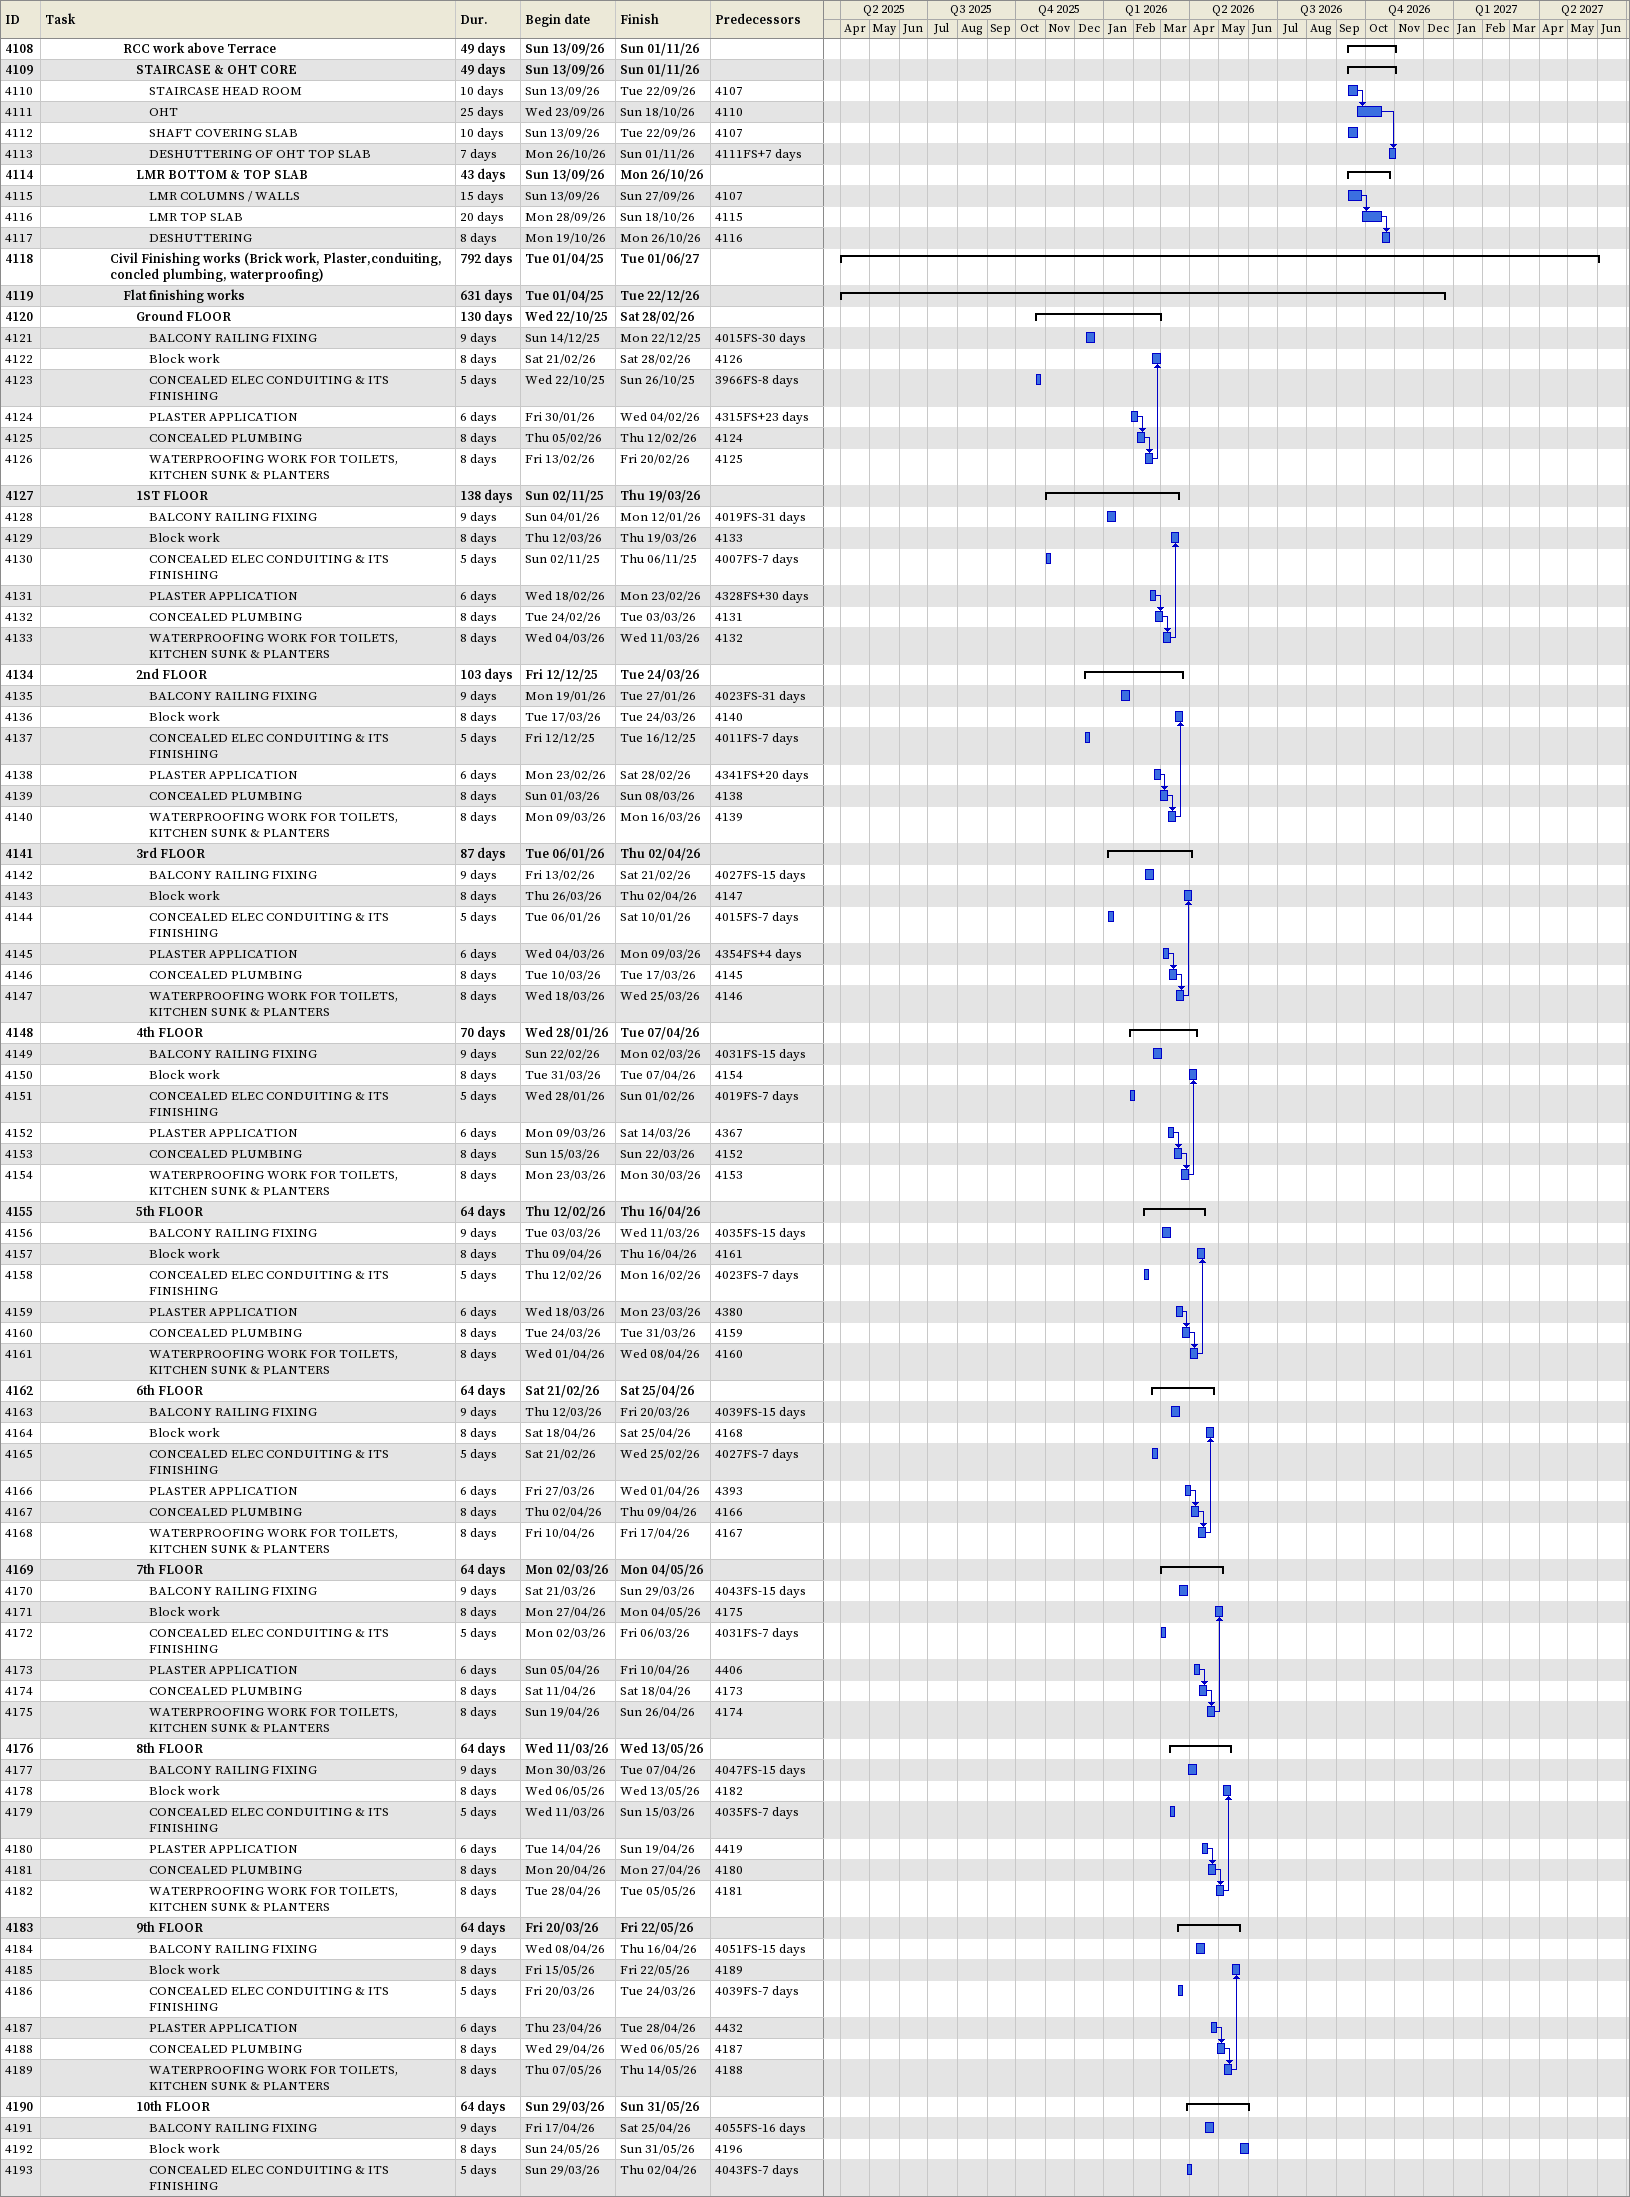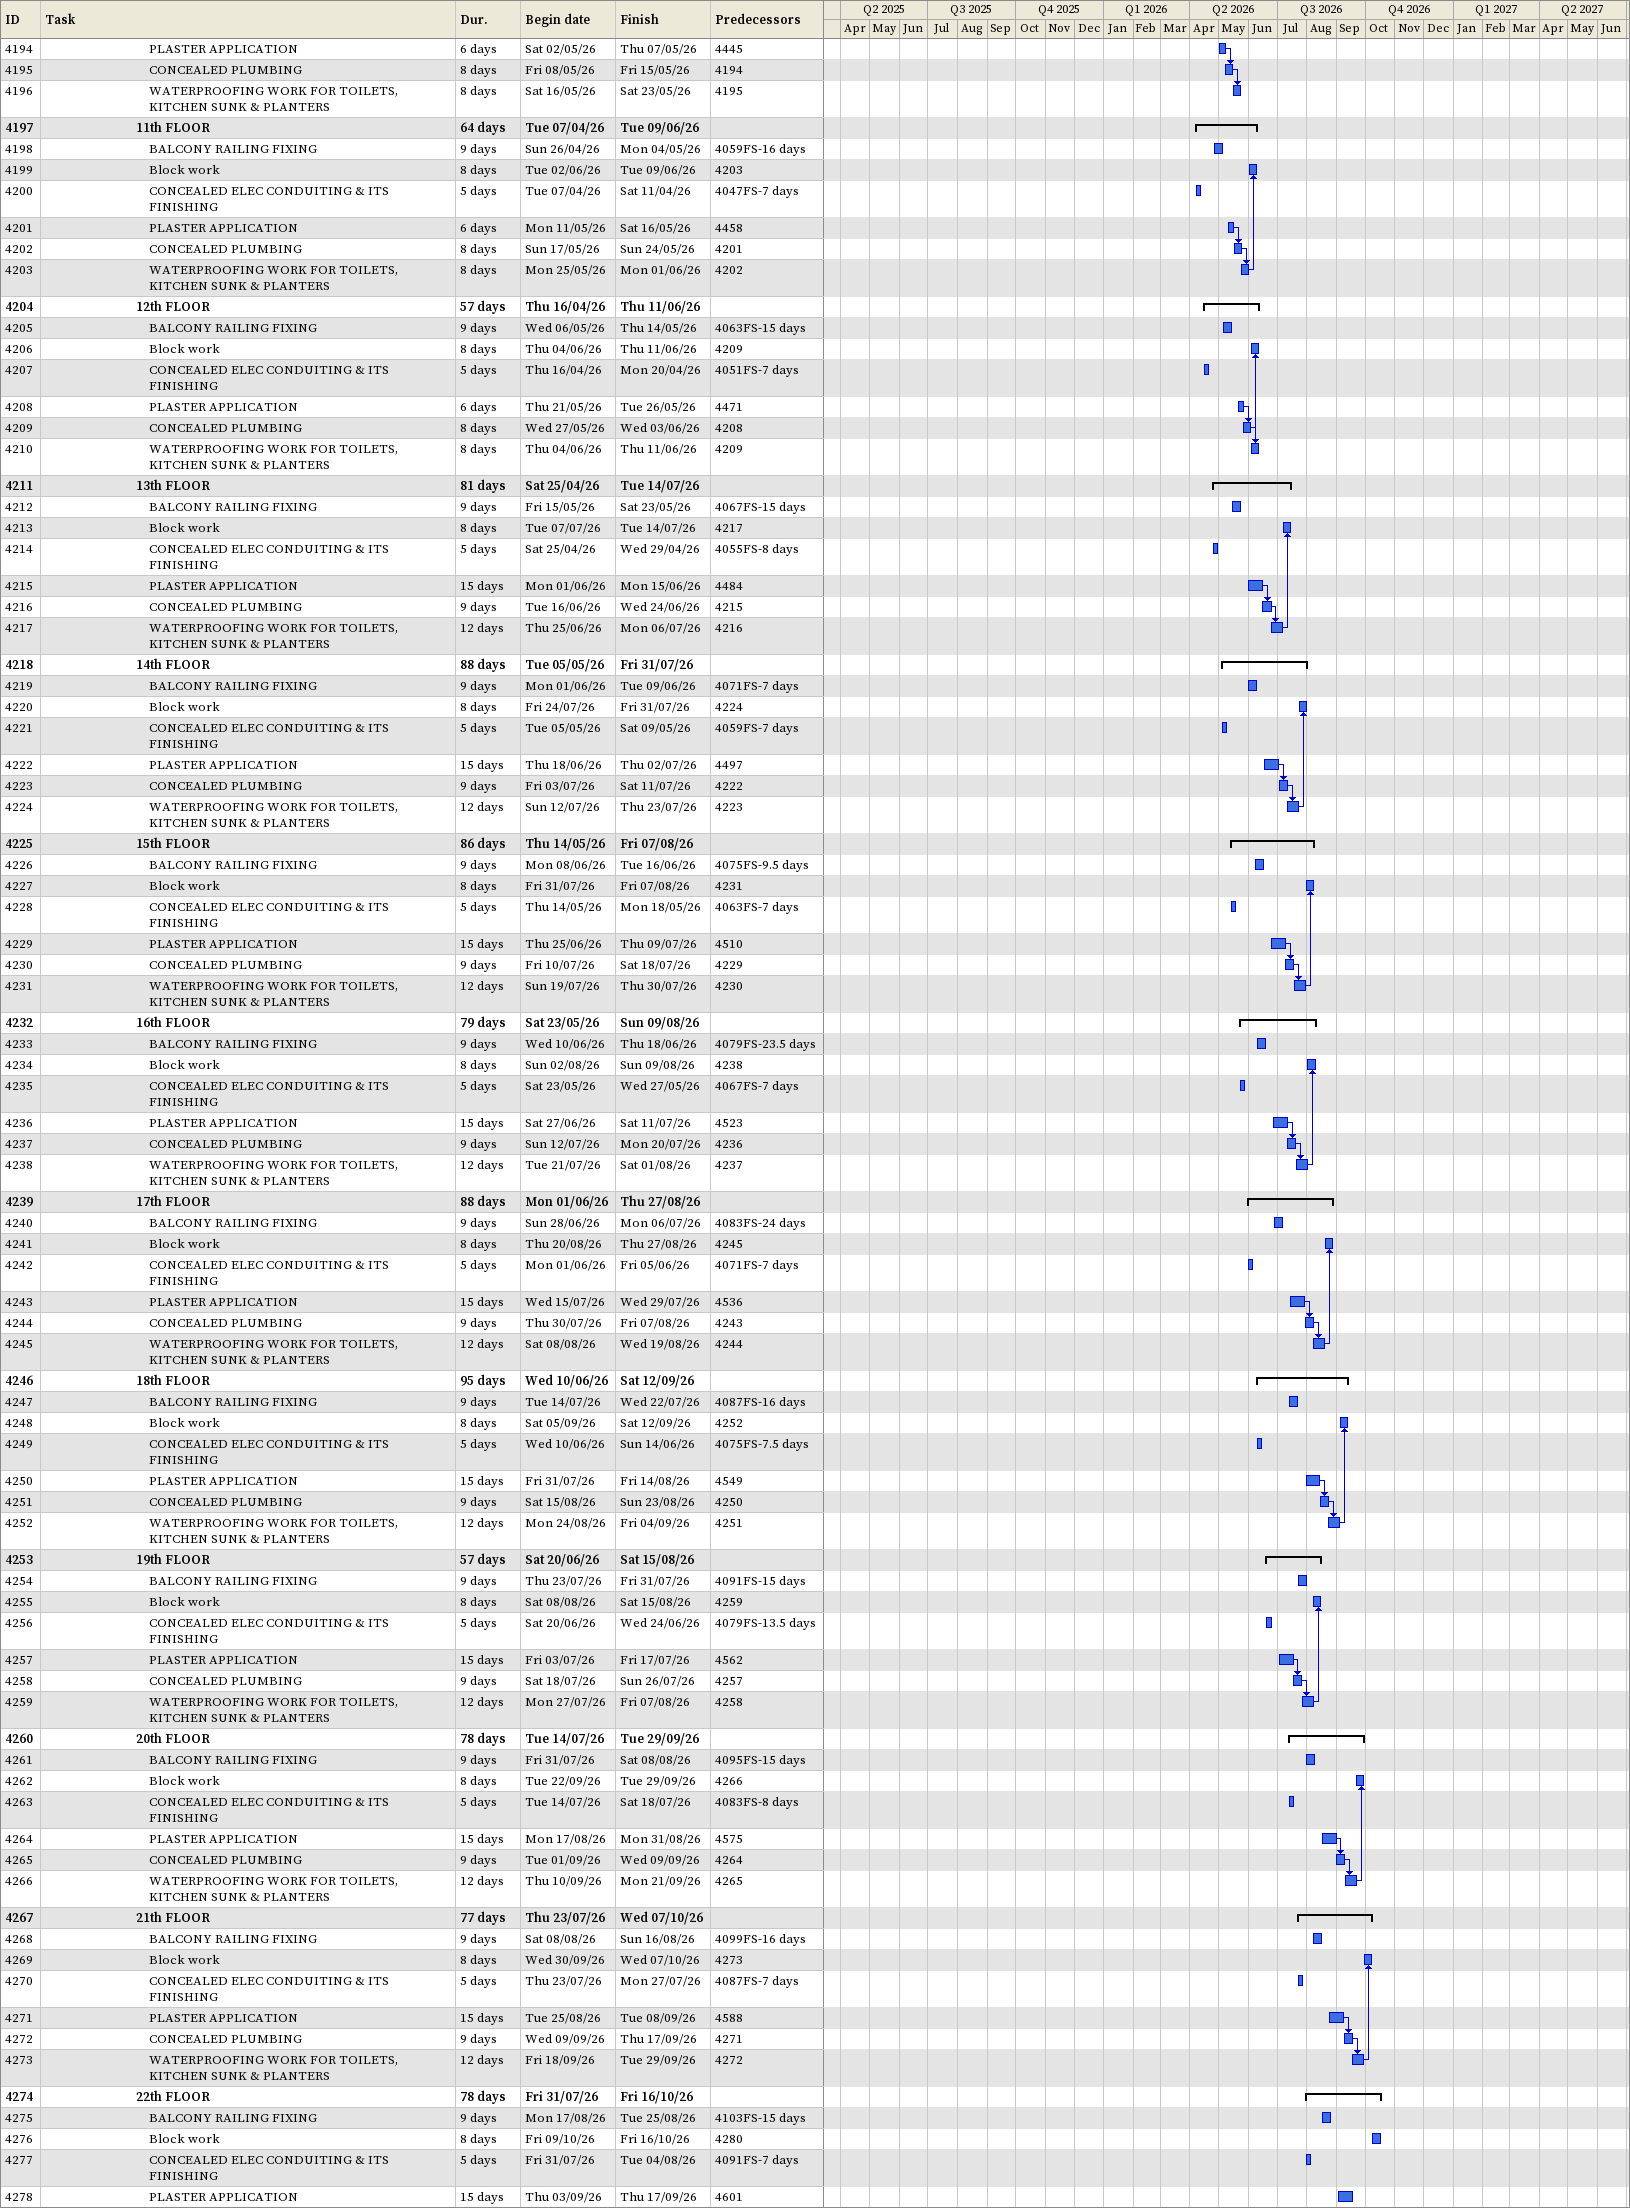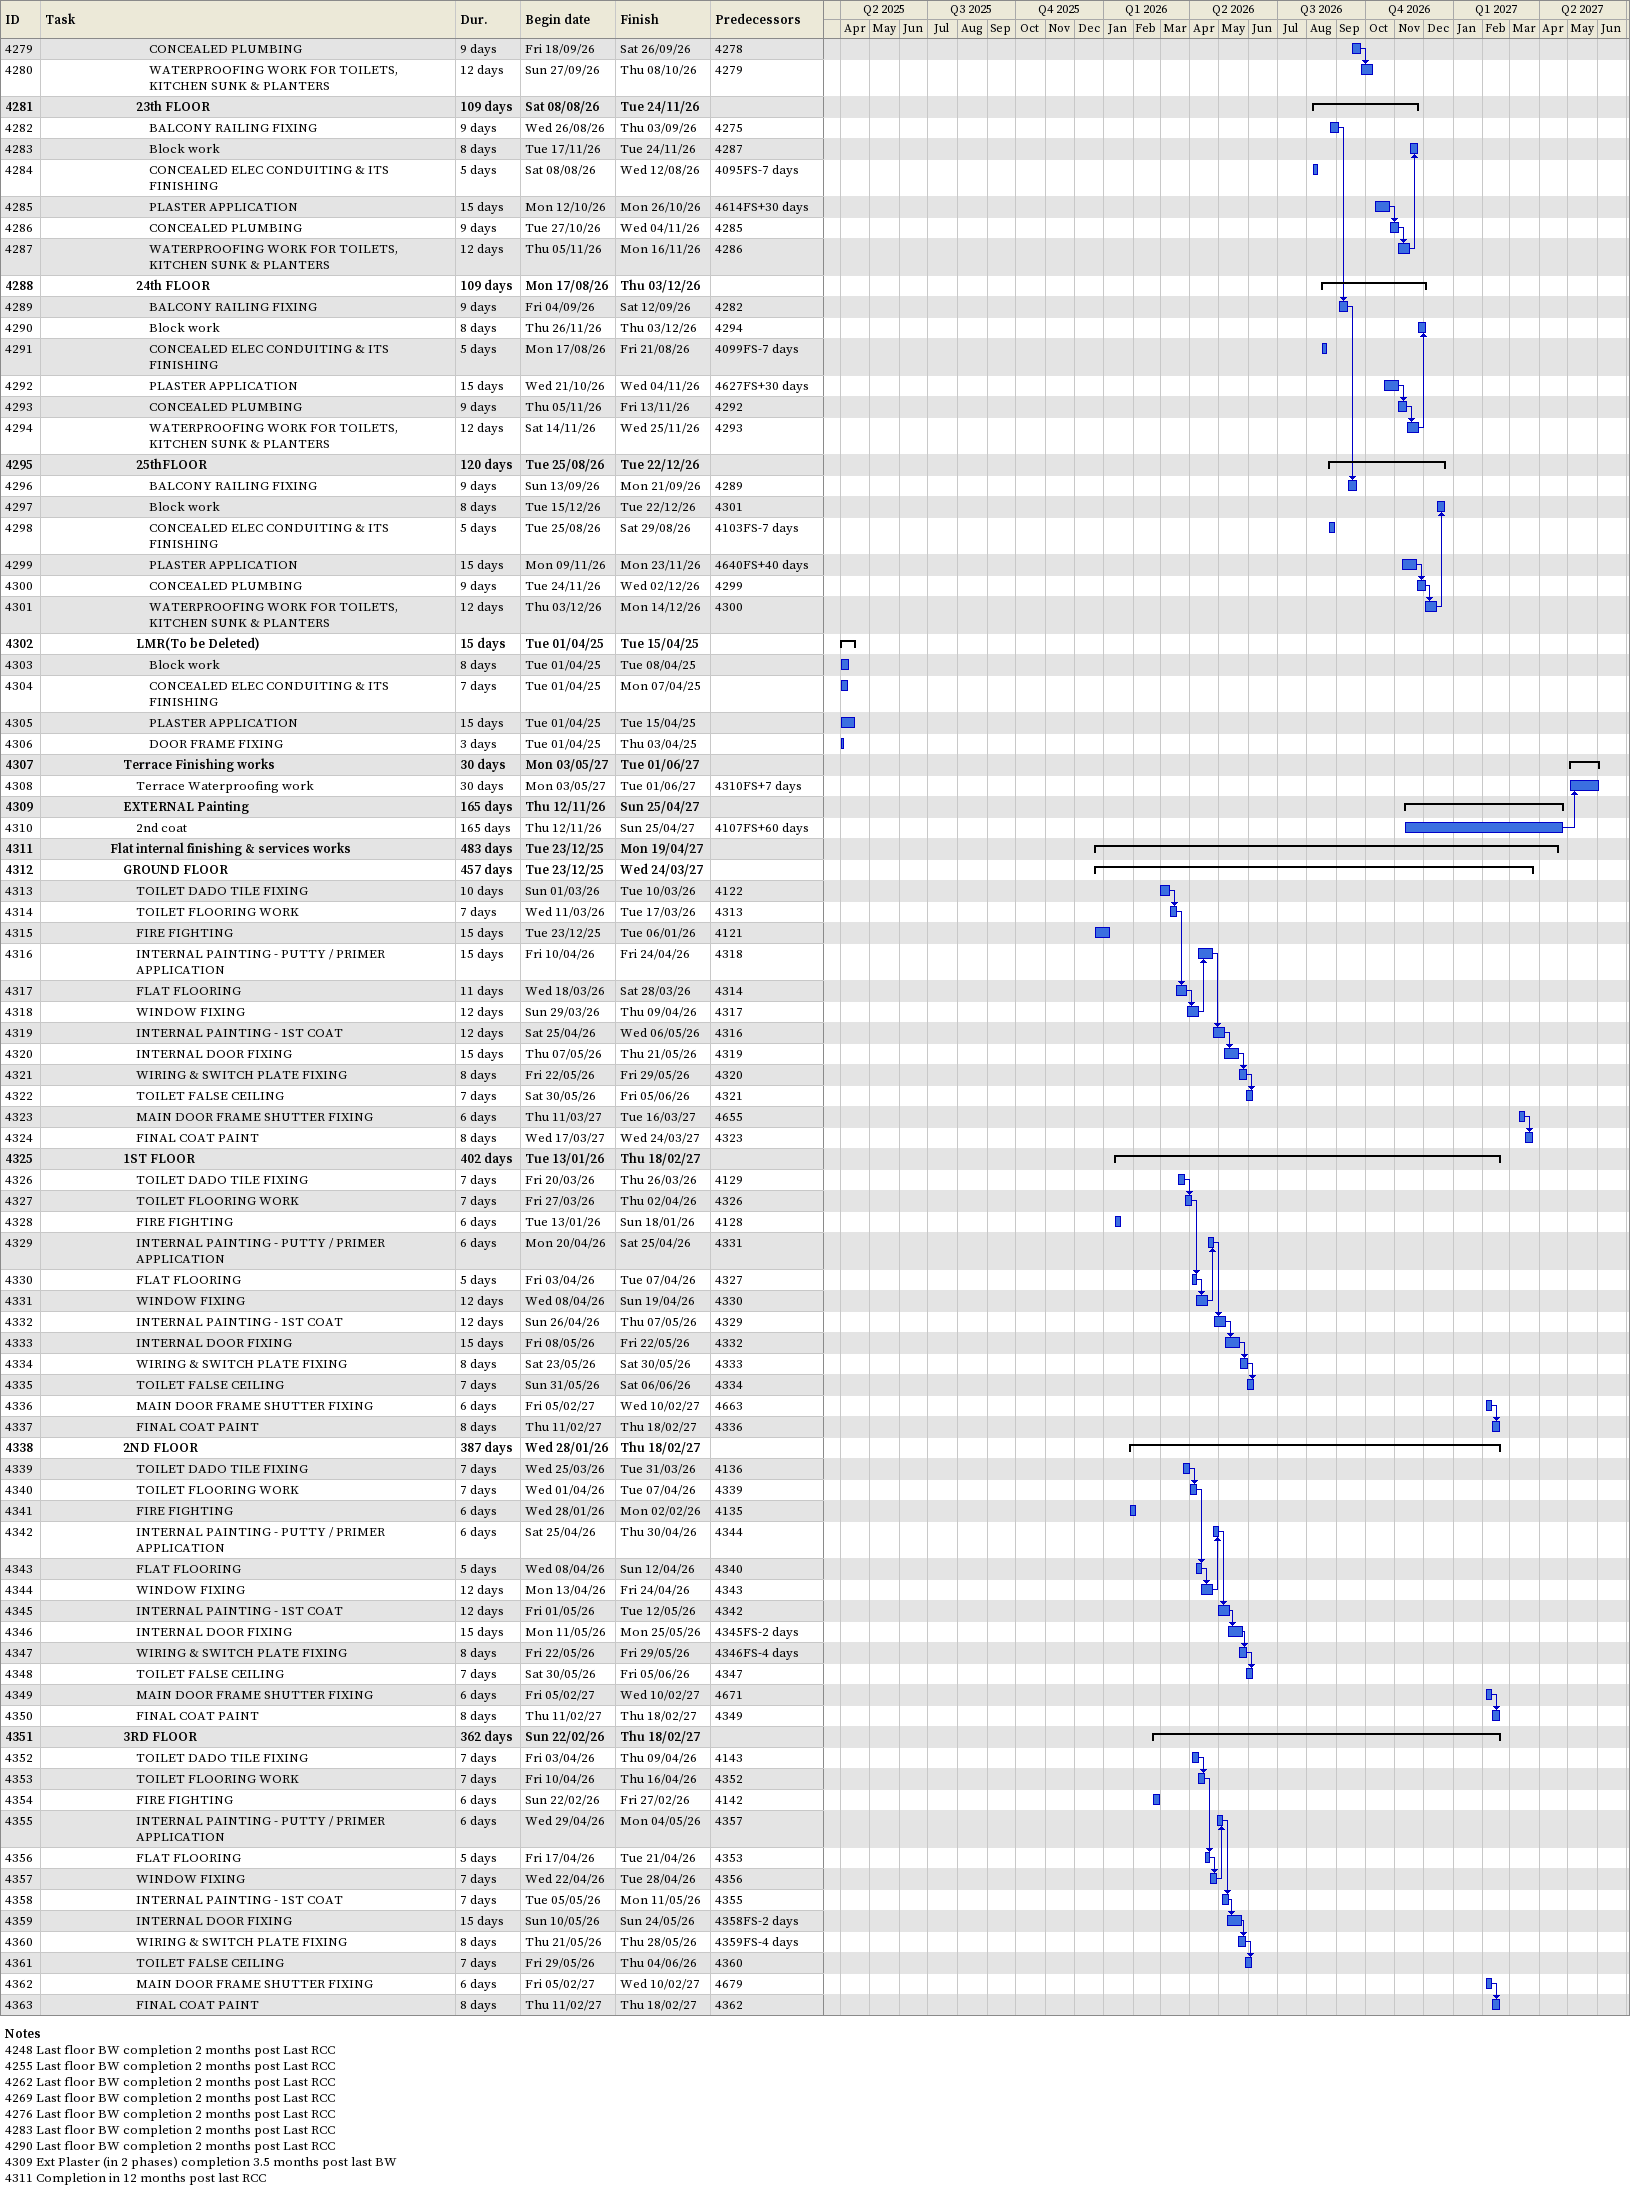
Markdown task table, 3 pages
| ID | Level | Task | Duration | Start | Finish | Predecessors |
|---|---|---|---|---|---|---|
| 4108 | 7 | **RCC work above Terrace** | 49d | 2026-09-13 | 2026-11-01 |  |
| 4109 | 8 | **STAIRCASE & OHT CORE** | 49d | 2026-09-13 | 2026-11-01 |  |
| 4110 | 9 | STAIRCASE HEAD ROOM | 10d | 2026-09-13 | 2026-09-22 | 4107 |
| 4111 | 9 | OHT | 25d | 2026-09-23 | 2026-10-18 | 4110 |
| 4112 | 9 | SHAFT COVERING SLAB | 10d | 2026-09-13 | 2026-09-22 | 4107 |
| 4113 | 9 | DESHUTTERING OF OHT TOP SLAB | 7d | 2026-10-26 | 2026-11-01 | 4111FS+7d |
| 4114 | 8 | **LMR BOTTOM & TOP SLAB** | 43d | 2026-09-13 | 2026-10-26 |  |
| 4115 | 9 | LMR COLUMNS / WALLS | 15d | 2026-09-13 | 2026-09-27 | 4107 |
| 4116 | 9 | LMR TOP SLAB | 20d | 2026-09-28 | 2026-10-18 | 4115 |
| 4117 | 9 | DESHUTTERING | 8d | 2026-10-19 | 2026-10-26 | 4116 |
| 4118 | 6 | **Civil Finishing works (Brick work, Plaster,conduiting, concled plumbing, waterproofing)** | 792d | 2025-04-01 | 2027-06-01 |  |
| 4119 | 7 | **Flat finishing works** | 631d | 2025-04-01 | 2026-12-22 |  |
| 4120 | 8 | **Ground FLOOR** | 130d | 2025-10-22 | 2026-02-28 |  |
| 4121 | 9 | BALCONY RAILING FIXING | 9d | 2025-12-14 | 2025-12-22 | 4015FS-30d |
| 4122 | 9 | Block work | 8d | 2026-02-21 | 2026-02-28 | 4126 |
| 4123 | 9 | CONCEALED ELEC CONDUITING & ITS FINISHING | 5d | 2025-10-22 | 2025-10-26 | 3966FS-8d |
| 4124 | 9 | PLASTER APPLICATION | 6d | 2026-01-30 | 2026-02-04 | 4315FS+23d |
| 4125 | 9 | CONCEALED PLUMBING | 8d | 2026-02-05 | 2026-02-12 | 4124 |
| 4126 | 9 | WATERPROOFING WORK FOR TOILETS, KITCHEN SUNK & PLANTERS | 8d | 2026-02-13 | 2026-02-20 | 4125 |
| 4127 | 8 | **1ST FLOOR** | 138d | 2025-11-02 | 2026-03-19 |  |
| 4128 | 9 | BALCONY RAILING FIXING | 9d | 2026-01-04 | 2026-01-12 | 4019FS-31d |
| 4129 | 9 | Block work | 8d | 2026-03-12 | 2026-03-19 | 4133 |
| 4130 | 9 | CONCEALED ELEC CONDUITING & ITS FINISHING | 5d | 2025-11-02 | 2025-11-06 | 4007FS-7d |
| 4131 | 9 | PLASTER APPLICATION | 6d | 2026-02-18 | 2026-02-23 | 4328FS+30d |
| 4132 | 9 | CONCEALED PLUMBING | 8d | 2026-02-24 | 2026-03-03 | 4131 |
| 4133 | 9 | WATERPROOFING WORK FOR TOILETS, KITCHEN SUNK & PLANTERS | 8d | 2026-03-04 | 2026-03-11 | 4132 |
| 4134 | 8 | **2nd FLOOR** | 103d | 2025-12-12 | 2026-03-24 |  |
| 4135 | 9 | BALCONY RAILING FIXING | 9d | 2026-01-19 | 2026-01-27 | 4023FS-31d |
| 4136 | 9 | Block work | 8d | 2026-03-17 | 2026-03-24 | 4140 |
| 4137 | 9 | CONCEALED ELEC CONDUITING & ITS FINISHING | 5d | 2025-12-12 | 2025-12-16 | 4011FS-7d |
| 4138 | 9 | PLASTER APPLICATION | 6d | 2026-02-23 | 2026-02-28 | 4341FS+20d |
| 4139 | 9 | CONCEALED PLUMBING | 8d | 2026-03-01 | 2026-03-08 | 4138 |
| 4140 | 9 | WATERPROOFING WORK FOR TOILETS, KITCHEN SUNK & PLANTERS | 8d | 2026-03-09 | 2026-03-16 | 4139 |
| 4141 | 8 | **3rd FLOOR** | 87d | 2026-01-06 | 2026-04-02 |  |
| 4142 | 9 | BALCONY RAILING FIXING | 9d | 2026-02-13 | 2026-02-21 | 4027FS-15d |
| 4143 | 9 | Block work | 8d | 2026-03-26 | 2026-04-02 | 4147 |
| 4144 | 9 | CONCEALED ELEC CONDUITING & ITS FINISHING | 5d | 2026-01-06 | 2026-01-10 | 4015FS-7d |
| 4145 | 9 | PLASTER APPLICATION | 6d | 2026-03-04 | 2026-03-09 | 4354FS+4d |
| 4146 | 9 | CONCEALED PLUMBING | 8d | 2026-03-10 | 2026-03-17 | 4145 |
| 4147 | 9 | WATERPROOFING WORK FOR TOILETS, KITCHEN SUNK & PLANTERS | 8d | 2026-03-18 | 2026-03-25 | 4146 |
| 4148 | 8 | **4th FLOOR** | 70d | 2026-01-28 | 2026-04-07 |  |
| 4149 | 9 | BALCONY RAILING FIXING | 9d | 2026-02-22 | 2026-03-02 | 4031FS-15d |
| 4150 | 9 | Block work | 8d | 2026-03-31 | 2026-04-07 | 4154 |
| 4151 | 9 | CONCEALED ELEC CONDUITING & ITS FINISHING | 5d | 2026-01-28 | 2026-02-01 | 4019FS-7d |
| 4152 | 9 | PLASTER APPLICATION | 6d | 2026-03-09 | 2026-03-14 | 4367 |
| 4153 | 9 | CONCEALED PLUMBING | 8d | 2026-03-15 | 2026-03-22 | 4152 |
| 4154 | 9 | WATERPROOFING WORK FOR TOILETS, KITCHEN SUNK & PLANTERS | 8d | 2026-03-23 | 2026-03-30 | 4153 |
| 4155 | 8 | **5th FLOOR** | 64d | 2026-02-12 | 2026-04-16 |  |
| 4156 | 9 | BALCONY RAILING FIXING | 9d | 2026-03-03 | 2026-03-11 | 4035FS-15d |
| 4157 | 9 | Block work | 8d | 2026-04-09 | 2026-04-16 | 4161 |
| 4158 | 9 | CONCEALED ELEC CONDUITING & ITS FINISHING | 5d | 2026-02-12 | 2026-02-16 | 4023FS-7d |
| 4159 | 9 | PLASTER APPLICATION | 6d | 2026-03-18 | 2026-03-23 | 4380 |
| 4160 | 9 | CONCEALED PLUMBING | 8d | 2026-03-24 | 2026-03-31 | 4159 |
| 4161 | 9 | WATERPROOFING WORK FOR TOILETS, KITCHEN SUNK & PLANTERS | 8d | 2026-04-01 | 2026-04-08 | 4160 |
| 4162 | 8 | **6th FLOOR** | 64d | 2026-02-21 | 2026-04-25 |  |
| 4163 | 9 | BALCONY RAILING FIXING | 9d | 2026-03-12 | 2026-03-20 | 4039FS-15d |
| 4164 | 9 | Block work | 8d | 2026-04-18 | 2026-04-25 | 4168 |
| 4165 | 9 | CONCEALED ELEC CONDUITING & ITS FINISHING | 5d | 2026-02-21 | 2026-02-25 | 4027FS-7d |
| 4166 | 9 | PLASTER APPLICATION | 6d | 2026-03-27 | 2026-04-01 | 4393 |
| 4167 | 9 | CONCEALED PLUMBING | 8d | 2026-04-02 | 2026-04-09 | 4166 |
| 4168 | 9 | WATERPROOFING WORK FOR TOILETS, KITCHEN SUNK & PLANTERS | 8d | 2026-04-10 | 2026-04-17 | 4167 |
| 4169 | 8 | **7th FLOOR** | 64d | 2026-03-02 | 2026-05-04 |  |
| 4170 | 9 | BALCONY RAILING FIXING | 9d | 2026-03-21 | 2026-03-29 | 4043FS-15d |
| 4171 | 9 | Block work | 8d | 2026-04-27 | 2026-05-04 | 4175 |
| 4172 | 9 | CONCEALED ELEC CONDUITING & ITS FINISHING | 5d | 2026-03-02 | 2026-03-06 | 4031FS-7d |
| 4173 | 9 | PLASTER APPLICATION | 6d | 2026-04-05 | 2026-04-10 | 4406 |
| 4174 | 9 | CONCEALED PLUMBING | 8d | 2026-04-11 | 2026-04-18 | 4173 |
| 4175 | 9 | WATERPROOFING WORK FOR TOILETS, KITCHEN SUNK & PLANTERS | 8d | 2026-04-19 | 2026-04-26 | 4174 |
| 4176 | 8 | **8th FLOOR** | 64d | 2026-03-11 | 2026-05-13 |  |
| 4177 | 9 | BALCONY RAILING FIXING | 9d | 2026-03-30 | 2026-04-07 | 4047FS-15d |
| 4178 | 9 | Block work | 8d | 2026-05-06 | 2026-05-13 | 4182 |
| 4179 | 9 | CONCEALED ELEC CONDUITING & ITS FINISHING | 5d | 2026-03-11 | 2026-03-15 | 4035FS-7d |
| 4180 | 9 | PLASTER APPLICATION | 6d | 2026-04-14 | 2026-04-19 | 4419 |
| 4181 | 9 | CONCEALED PLUMBING | 8d | 2026-04-20 | 2026-04-27 | 4180 |
| 4182 | 9 | WATERPROOFING WORK FOR TOILETS, KITCHEN SUNK & PLANTERS | 8d | 2026-04-28 | 2026-05-05 | 4181 |
| 4183 | 8 | **9th FLOOR** | 64d | 2026-03-20 | 2026-05-22 |  |
| 4184 | 9 | BALCONY RAILING FIXING | 9d | 2026-04-08 | 2026-04-16 | 4051FS-15d |
| 4185 | 9 | Block work | 8d | 2026-05-15 | 2026-05-22 | 4189 |
| 4186 | 9 | CONCEALED ELEC CONDUITING & ITS FINISHING | 5d | 2026-03-20 | 2026-03-24 | 4039FS-7d |
| 4187 | 9 | PLASTER APPLICATION | 6d | 2026-04-23 | 2026-04-28 | 4432 |
| 4188 | 9 | CONCEALED PLUMBING | 8d | 2026-04-29 | 2026-05-06 | 4187 |
| 4189 | 9 | WATERPROOFING WORK FOR TOILETS, KITCHEN SUNK & PLANTERS | 8d | 2026-05-07 | 2026-05-14 | 4188 |
| 4190 | 8 | **10th FLOOR** | 64d | 2026-03-29 | 2026-05-31 |  |
| 4191 | 9 | BALCONY RAILING FIXING | 9d | 2026-04-17 | 2026-04-25 | 4055FS-16d |
| 4192 | 9 | Block work | 8d | 2026-05-24 | 2026-05-31 | 4196 |
| 4193 | 9 | CONCEALED ELEC CONDUITING & ITS FINISHING | 5d | 2026-03-29 | 2026-04-02 | 4043FS-7d |
| 4194 | 9 | PLASTER APPLICATION | 6d | 2026-05-02 | 2026-05-07 | 4445 |
| 4195 | 9 | CONCEALED PLUMBING | 8d | 2026-05-08 | 2026-05-15 | 4194 |
| 4196 | 9 | WATERPROOFING WORK FOR TOILETS, KITCHEN SUNK & PLANTERS | 8d | 2026-05-16 | 2026-05-23 | 4195 |
| 4197 | 8 | **11th FLOOR** | 64d | 2026-04-07 | 2026-06-09 |  |
| 4198 | 9 | BALCONY RAILING FIXING | 9d | 2026-04-26 | 2026-05-04 | 4059FS-16d |
| 4199 | 9 | Block work | 8d | 2026-06-02 | 2026-06-09 | 4203 |
| 4200 | 9 | CONCEALED ELEC CONDUITING & ITS FINISHING | 5d | 2026-04-07 | 2026-04-11 | 4047FS-7d |
| 4201 | 9 | PLASTER APPLICATION | 6d | 2026-05-11 | 2026-05-16 | 4458 |
| 4202 | 9 | CONCEALED PLUMBING | 8d | 2026-05-17 | 2026-05-24 | 4201 |
| 4203 | 9 | WATERPROOFING WORK FOR TOILETS, KITCHEN SUNK & PLANTERS | 8d | 2026-05-25 | 2026-06-01 | 4202 |
| 4204 | 8 | **12th FLOOR** | 57d | 2026-04-16 | 2026-06-11 |  |
| 4205 | 9 | BALCONY RAILING FIXING | 9d | 2026-05-06 | 2026-05-14 | 4063FS-15d |
| 4206 | 9 | Block work | 8d | 2026-06-04 | 2026-06-11 | 4209 |
| 4207 | 9 | CONCEALED ELEC CONDUITING & ITS FINISHING | 5d | 2026-04-16 | 2026-04-20 | 4051FS-7d |
| 4208 | 9 | PLASTER APPLICATION | 6d | 2026-05-21 | 2026-05-26 | 4471 |
| 4209 | 9 | CONCEALED PLUMBING | 8d | 2026-05-27 | 2026-06-03 | 4208 |
| 4210 | 9 | WATERPROOFING WORK FOR TOILETS, KITCHEN SUNK & PLANTERS | 8d | 2026-06-04 | 2026-06-11 | 4209 |
| 4211 | 8 | **13th FLOOR** | 81d | 2026-04-25 | 2026-07-14 |  |
| 4212 | 9 | BALCONY RAILING FIXING | 9d | 2026-05-15 | 2026-05-23 | 4067FS-15d |
| 4213 | 9 | Block work | 8d | 2026-07-07 | 2026-07-14 | 4217 |
| 4214 | 9 | CONCEALED ELEC CONDUITING & ITS FINISHING | 5d | 2026-04-25 | 2026-04-29 | 4055FS-8d |
| 4215 | 9 | PLASTER APPLICATION | 15d | 2026-06-01 | 2026-06-15 | 4484 |
| 4216 | 9 | CONCEALED PLUMBING | 9d | 2026-06-16 | 2026-06-24 | 4215 |
| 4217 | 9 | WATERPROOFING WORK FOR TOILETS, KITCHEN SUNK & PLANTERS | 12d | 2026-06-25 | 2026-07-06 | 4216 |
| 4218 | 8 | **14th FLOOR** | 88d | 2026-05-05 | 2026-07-31 |  |
| 4219 | 9 | BALCONY RAILING FIXING | 9d | 2026-06-01 | 2026-06-09 | 4071FS-7d |
| 4220 | 9 | Block work | 8d | 2026-07-24 | 2026-07-31 | 4224 |
| 4221 | 9 | CONCEALED ELEC CONDUITING & ITS FINISHING | 5d | 2026-05-05 | 2026-05-09 | 4059FS-7d |
| 4222 | 9 | PLASTER APPLICATION | 15d | 2026-06-18 | 2026-07-02 | 4497 |
| 4223 | 9 | CONCEALED PLUMBING | 9d | 2026-07-03 | 2026-07-11 | 4222 |
| 4224 | 9 | WATERPROOFING WORK FOR TOILETS, KITCHEN SUNK & PLANTERS | 12d | 2026-07-12 | 2026-07-23 | 4223 |
| 4225 | 8 | **15th FLOOR** | 86d | 2026-05-14 | 2026-08-07 |  |
| 4226 | 9 | BALCONY RAILING FIXING | 9d | 2026-06-08 | 2026-06-16 | 4075FS-9.5d |
| 4227 | 9 | Block work | 8d | 2026-07-31 | 2026-08-07 | 4231 |
| 4228 | 9 | CONCEALED ELEC CONDUITING & ITS FINISHING | 5d | 2026-05-14 | 2026-05-18 | 4063FS-7d |
| 4229 | 9 | PLASTER APPLICATION | 15d | 2026-06-25 | 2026-07-09 | 4510 |
| 4230 | 9 | CONCEALED PLUMBING | 9d | 2026-07-10 | 2026-07-18 | 4229 |
| 4231 | 9 | WATERPROOFING WORK FOR TOILETS, KITCHEN SUNK & PLANTERS | 12d | 2026-07-19 | 2026-07-30 | 4230 |
| 4232 | 8 | **16th FLOOR** | 79d | 2026-05-23 | 2026-08-09 |  |
| 4233 | 9 | BALCONY RAILING FIXING | 9d | 2026-06-10 | 2026-06-18 | 4079FS-23.5d |
| 4234 | 9 | Block work | 8d | 2026-08-02 | 2026-08-09 | 4238 |
| 4235 | 9 | CONCEALED ELEC CONDUITING & ITS FINISHING | 5d | 2026-05-23 | 2026-05-27 | 4067FS-7d |
| 4236 | 9 | PLASTER APPLICATION | 15d | 2026-06-27 | 2026-07-11 | 4523 |
| 4237 | 9 | CONCEALED PLUMBING | 9d | 2026-07-12 | 2026-07-20 | 4236 |
| 4238 | 9 | WATERPROOFING WORK FOR TOILETS, KITCHEN SUNK & PLANTERS | 12d | 2026-07-21 | 2026-08-01 | 4237 |
| 4239 | 8 | **17th FLOOR** | 88d | 2026-06-01 | 2026-08-27 |  |
| 4240 | 9 | BALCONY RAILING FIXING | 9d | 2026-06-28 | 2026-07-06 | 4083FS-24d |
| 4241 | 9 | Block work | 8d | 2026-08-20 | 2026-08-27 | 4245 |
| 4242 | 9 | CONCEALED ELEC CONDUITING & ITS FINISHING | 5d | 2026-06-01 | 2026-06-05 | 4071FS-7d |
| 4243 | 9 | PLASTER APPLICATION | 15d | 2026-07-15 | 2026-07-29 | 4536 |
| 4244 | 9 | CONCEALED PLUMBING | 9d | 2026-07-30 | 2026-08-07 | 4243 |
| 4245 | 9 | WATERPROOFING WORK FOR TOILETS, KITCHEN SUNK & PLANTERS | 12d | 2026-08-08 | 2026-08-19 | 4244 |
| 4246 | 8 | **18th FLOOR** | 95d | 2026-06-10 | 2026-09-12 |  |
| 4247 | 9 | BALCONY RAILING FIXING | 9d | 2026-07-14 | 2026-07-22 | 4087FS-16d |
| 4248 | 9 | Block work | 8d | 2026-09-05 | 2026-09-12 | 4252 |
| 4249 | 9 | CONCEALED ELEC CONDUITING & ITS FINISHING | 5d | 2026-06-10 | 2026-06-14 | 4075FS-7.5d |
| 4250 | 9 | PLASTER APPLICATION | 15d | 2026-07-31 | 2026-08-14 | 4549 |
| 4251 | 9 | CONCEALED PLUMBING | 9d | 2026-08-15 | 2026-08-23 | 4250 |
| 4252 | 9 | WATERPROOFING WORK FOR TOILETS, KITCHEN SUNK & PLANTERS | 12d | 2026-08-24 | 2026-09-04 | 4251 |
| 4253 | 8 | **19th FLOOR** | 57d | 2026-06-20 | 2026-08-15 |  |
| 4254 | 9 | BALCONY RAILING FIXING | 9d | 2026-07-23 | 2026-07-31 | 4091FS-15d |
| 4255 | 9 | Block work | 8d | 2026-08-08 | 2026-08-15 | 4259 |
| 4256 | 9 | CONCEALED ELEC CONDUITING & ITS FINISHING | 5d | 2026-06-20 | 2026-06-24 | 4079FS-13.5d |
| 4257 | 9 | PLASTER APPLICATION | 15d | 2026-07-03 | 2026-07-17 | 4562 |
| 4258 | 9 | CONCEALED PLUMBING | 9d | 2026-07-18 | 2026-07-26 | 4257 |
| 4259 | 9 | WATERPROOFING WORK FOR TOILETS, KITCHEN SUNK & PLANTERS | 12d | 2026-07-27 | 2026-08-07 | 4258 |
| 4260 | 8 | **20th FLOOR** | 78d | 2026-07-14 | 2026-09-29 |  |
| 4261 | 9 | BALCONY RAILING FIXING | 9d | 2026-07-31 | 2026-08-08 | 4095FS-15d |
| 4262 | 9 | Block work | 8d | 2026-09-22 | 2026-09-29 | 4266 |
| 4263 | 9 | CONCEALED ELEC CONDUITING & ITS FINISHING | 5d | 2026-07-14 | 2026-07-18 | 4083FS-8d |
| 4264 | 9 | PLASTER APPLICATION | 15d | 2026-08-17 | 2026-08-31 | 4575 |
| 4265 | 9 | CONCEALED PLUMBING | 9d | 2026-09-01 | 2026-09-09 | 4264 |
| 4266 | 9 | WATERPROOFING WORK FOR TOILETS, KITCHEN SUNK & PLANTERS | 12d | 2026-09-10 | 2026-09-21 | 4265 |
| 4267 | 8 | **21th FLOOR** | 77d | 2026-07-23 | 2026-10-07 |  |
| 4268 | 9 | BALCONY RAILING FIXING | 9d | 2026-08-08 | 2026-08-16 | 4099FS-16d |
| 4269 | 9 | Block work | 8d | 2026-09-30 | 2026-10-07 | 4273 |
| 4270 | 9 | CONCEALED ELEC CONDUITING & ITS FINISHING | 5d | 2026-07-23 | 2026-07-27 | 4087FS-7d |
| 4271 | 9 | PLASTER APPLICATION | 15d | 2026-08-25 | 2026-09-08 | 4588 |
| 4272 | 9 | CONCEALED PLUMBING | 9d | 2026-09-09 | 2026-09-17 | 4271 |
| 4273 | 9 | WATERPROOFING WORK FOR TOILETS, KITCHEN SUNK & PLANTERS | 12d | 2026-09-18 | 2026-09-29 | 4272 |
| 4274 | 8 | **22th FLOOR** | 78d | 2026-07-31 | 2026-10-16 |  |
| 4275 | 9 | BALCONY RAILING FIXING | 9d | 2026-08-17 | 2026-08-25 | 4103FS-15d |
| 4276 | 9 | Block work | 8d | 2026-10-09 | 2026-10-16 | 4280 |
| 4277 | 9 | CONCEALED ELEC CONDUITING & ITS FINISHING | 5d | 2026-07-31 | 2026-08-04 | 4091FS-7d |
| 4278 | 9 | PLASTER APPLICATION | 15d | 2026-09-03 | 2026-09-17 | 4601 |
| 4279 | 9 | CONCEALED PLUMBING | 9d | 2026-09-18 | 2026-09-26 | 4278 |
| 4280 | 9 | WATERPROOFING WORK FOR TOILETS, KITCHEN SUNK & PLANTERS | 12d | 2026-09-27 | 2026-10-08 | 4279 |
| 4281 | 8 | **23th FLOOR** | 109d | 2026-08-08 | 2026-11-24 |  |
| 4282 | 9 | BALCONY RAILING FIXING | 9d | 2026-08-26 | 2026-09-03 | 4275 |
| 4283 | 9 | Block work | 8d | 2026-11-17 | 2026-11-24 | 4287 |
| 4284 | 9 | CONCEALED ELEC CONDUITING & ITS FINISHING | 5d | 2026-08-08 | 2026-08-12 | 4095FS-7d |
| 4285 | 9 | PLASTER APPLICATION | 15d | 2026-10-12 | 2026-10-26 | 4614FS+30d |
| 4286 | 9 | CONCEALED PLUMBING | 9d | 2026-10-27 | 2026-11-04 | 4285 |
| 4287 | 9 | WATERPROOFING WORK FOR TOILETS, KITCHEN SUNK & PLANTERS | 12d | 2026-11-05 | 2026-11-16 | 4286 |
| 4288 | 8 | **24th FLOOR** | 109d | 2026-08-17 | 2026-12-03 |  |
| 4289 | 9 | BALCONY RAILING FIXING | 9d | 2026-09-04 | 2026-09-12 | 4282 |
| 4290 | 9 | Block work | 8d | 2026-11-26 | 2026-12-03 | 4294 |
| 4291 | 9 | CONCEALED ELEC CONDUITING & ITS FINISHING | 5d | 2026-08-17 | 2026-08-21 | 4099FS-7d |
| 4292 | 9 | PLASTER APPLICATION | 15d | 2026-10-21 | 2026-11-04 | 4627FS+30d |
| 4293 | 9 | CONCEALED PLUMBING | 9d | 2026-11-05 | 2026-11-13 | 4292 |
| 4294 | 9 | WATERPROOFING WORK FOR TOILETS, KITCHEN SUNK & PLANTERS | 12d | 2026-11-14 | 2026-11-25 | 4293 |
| 4295 | 8 | **25thFLOOR** | 120d | 2026-08-25 | 2026-12-22 |  |
| 4296 | 9 | BALCONY RAILING FIXING | 9d | 2026-09-13 | 2026-09-21 | 4289 |
| 4297 | 9 | Block work | 8d | 2026-12-15 | 2026-12-22 | 4301 |
| 4298 | 9 | CONCEALED ELEC CONDUITING & ITS FINISHING | 5d | 2026-08-25 | 2026-08-29 | 4103FS-7d |
| 4299 | 9 | PLASTER APPLICATION | 15d | 2026-11-09 | 2026-11-23 | 4640FS+40d |
| 4300 | 9 | CONCEALED PLUMBING | 9d | 2026-11-24 | 2026-12-02 | 4299 |
| 4301 | 9 | WATERPROOFING WORK FOR TOILETS, KITCHEN SUNK & PLANTERS | 12d | 2026-12-03 | 2026-12-14 | 4300 |
| 4302 | 8 | **LMR(To be Deleted)** | 15d | 2025-04-01 | 2025-04-15 |  |
| 4303 | 9 | Block work | 8d | 2025-04-01 | 2025-04-08 |  |
| 4304 | 9 | CONCEALED ELEC CONDUITING & ITS FINISHING | 7d | 2025-04-01 | 2025-04-07 |  |
| 4305 | 9 | PLASTER APPLICATION | 15d | 2025-04-01 | 2025-04-15 |  |
| 4306 | 9 | DOOR FRAME FIXING | 3d | 2025-04-01 | 2025-04-03 |  |
| 4307 | 7 | **Terrace Finishing works** | 30d | 2027-05-03 | 2027-06-01 |  |
| 4308 | 8 | Terrace Waterproofing work | 30d | 2027-05-03 | 2027-06-01 | 4310FS+7d |
| 4309 | 7 | **EXTERNAL Painting** | 165d | 2026-11-12 | 2027-04-25 |  |
| 4310 | 8 | 2nd coat | 165d | 2026-11-12 | 2027-04-25 | 4107FS+60d |
| 4311 | 6 | **Flat internal finishing & services works** | 483d | 2025-12-23 | 2027-04-19 |  |
| 4312 | 7 | **GROUND FLOOR** | 457d | 2025-12-23 | 2027-03-24 |  |
| 4313 | 8 | TOILET DADO TILE FIXING | 10d | 2026-03-01 | 2026-03-10 | 4122 |
| 4314 | 8 | TOILET FLOORING WORK | 7d | 2026-03-11 | 2026-03-17 | 4313 |
| 4315 | 8 | FIRE FIGHTING | 15d | 2025-12-23 | 2026-01-06 | 4121 |
| 4316 | 8 | INTERNAL PAINTING - PUTTY / PRIMER APPLICATION | 15d | 2026-04-10 | 2026-04-24 | 4318 |
| 4317 | 8 | FLAT FLOORING | 11d | 2026-03-18 | 2026-03-28 | 4314 |
| 4318 | 8 | WINDOW FIXING | 12d | 2026-03-29 | 2026-04-09 | 4317 |
| 4319 | 8 | INTERNAL PAINTING - 1ST COAT | 12d | 2026-04-25 | 2026-05-06 | 4316 |
| 4320 | 8 | INTERNAL DOOR FIXING | 15d | 2026-05-07 | 2026-05-21 | 4319 |
| 4321 | 8 | WIRING & SWITCH PLATE FIXING | 8d | 2026-05-22 | 2026-05-29 | 4320 |
| 4322 | 8 | TOILET FALSE CEILING | 7d | 2026-05-30 | 2026-06-05 | 4321 |
| 4323 | 8 | MAIN DOOR FRAME SHUTTER FIXING | 6d | 2027-03-11 | 2027-03-16 | 4655 |
| 4324 | 8 | FINAL COAT PAINT | 8d | 2027-03-17 | 2027-03-24 | 4323 |
| 4325 | 7 | **1ST FLOOR** | 402d | 2026-01-13 | 2027-02-18 |  |
| 4326 | 8 | TOILET DADO TILE FIXING | 7d | 2026-03-20 | 2026-03-26 | 4129 |
| 4327 | 8 | TOILET FLOORING WORK | 7d | 2026-03-27 | 2026-04-02 | 4326 |
| 4328 | 8 | FIRE FIGHTING | 6d | 2026-01-13 | 2026-01-18 | 4128 |
| 4329 | 8 | INTERNAL PAINTING - PUTTY / PRIMER APPLICATION | 6d | 2026-04-20 | 2026-04-25 | 4331 |
| 4330 | 8 | FLAT FLOORING | 5d | 2026-04-03 | 2026-04-07 | 4327 |
| 4331 | 8 | WINDOW FIXING | 12d | 2026-04-08 | 2026-04-19 | 4330 |
| 4332 | 8 | INTERNAL PAINTING - 1ST COAT | 12d | 2026-04-26 | 2026-05-07 | 4329 |
| 4333 | 8 | INTERNAL DOOR FIXING | 15d | 2026-05-08 | 2026-05-22 | 4332 |
| 4334 | 8 | WIRING & SWITCH PLATE FIXING | 8d | 2026-05-23 | 2026-05-30 | 4333 |
| 4335 | 8 | TOILET FALSE CEILING | 7d | 2026-05-31 | 2026-06-06 | 4334 |
| 4336 | 8 | MAIN DOOR FRAME SHUTTER FIXING | 6d | 2027-02-05 | 2027-02-10 | 4663 |
| 4337 | 8 | FINAL COAT PAINT | 8d | 2027-02-11 | 2027-02-18 | 4336 |
| 4338 | 7 | **2ND FLOOR** | 387d | 2026-01-28 | 2027-02-18 |  |
| 4339 | 8 | TOILET DADO TILE FIXING | 7d | 2026-03-25 | 2026-03-31 | 4136 |
| 4340 | 8 | TOILET FLOORING WORK | 7d | 2026-04-01 | 2026-04-07 | 4339 |
| 4341 | 8 | FIRE FIGHTING | 6d | 2026-01-28 | 2026-02-02 | 4135 |
| 4342 | 8 | INTERNAL PAINTING - PUTTY / PRIMER APPLICATION | 6d | 2026-04-25 | 2026-04-30 | 4344 |
| 4343 | 8 | FLAT FLOORING | 5d | 2026-04-08 | 2026-04-12 | 4340 |
| 4344 | 8 | WINDOW FIXING | 12d | 2026-04-13 | 2026-04-24 | 4343 |
| 4345 | 8 | INTERNAL PAINTING - 1ST COAT | 12d | 2026-05-01 | 2026-05-12 | 4342 |
| 4346 | 8 | INTERNAL DOOR FIXING | 15d | 2026-05-11 | 2026-05-25 | 4345FS-2d |
| 4347 | 8 | WIRING & SWITCH PLATE FIXING | 8d | 2026-05-22 | 2026-05-29 | 4346FS-4d |
| 4348 | 8 | TOILET FALSE CEILING | 7d | 2026-05-30 | 2026-06-05 | 4347 |
| 4349 | 8 | MAIN DOOR FRAME SHUTTER FIXING | 6d | 2027-02-05 | 2027-02-10 | 4671 |
| 4350 | 8 | FINAL COAT PAINT | 8d | 2027-02-11 | 2027-02-18 | 4349 |
| 4351 | 7 | **3RD FLOOR** | 362d | 2026-02-22 | 2027-02-18 |  |
| 4352 | 8 | TOILET DADO TILE FIXING | 7d | 2026-04-03 | 2026-04-09 | 4143 |
| 4353 | 8 | TOILET FLOORING WORK | 7d | 2026-04-10 | 2026-04-16 | 4352 |
| 4354 | 8 | FIRE FIGHTING | 6d | 2026-02-22 | 2026-02-27 | 4142 |
| 4355 | 8 | INTERNAL PAINTING - PUTTY / PRIMER APPLICATION | 6d | 2026-04-29 | 2026-05-04 | 4357 |
| 4356 | 8 | FLAT FLOORING | 5d | 2026-04-17 | 2026-04-21 | 4353 |
| 4357 | 8 | WINDOW FIXING | 7d | 2026-04-22 | 2026-04-28 | 4356 |
| 4358 | 8 | INTERNAL PAINTING - 1ST COAT | 7d | 2026-05-05 | 2026-05-11 | 4355 |
| 4359 | 8 | INTERNAL DOOR FIXING | 15d | 2026-05-10 | 2026-05-24 | 4358FS-2d |
| 4360 | 8 | WIRING & SWITCH PLATE FIXING | 8d | 2026-05-21 | 2026-05-28 | 4359FS-4d |
| 4361 | 8 | TOILET FALSE CEILING | 7d | 2026-05-29 | 2026-06-04 | 4360 |
| 4362 | 8 | MAIN DOOR FRAME SHUTTER FIXING | 6d | 2027-02-05 | 2027-02-10 | 4679 |
| 4363 | 8 | FINAL COAT PAINT | 8d | 2027-02-11 | 2027-02-18 | 4362 |

Notes
- 4248: Last floor BW completion 2 months post Last RCC
- 4255: Last floor BW completion 2 months post Last RCC
- 4262: Last floor BW completion 2 months post Last RCC
- 4269: Last floor BW completion 2 months post Last RCC
- 4276: Last floor BW completion 2 months post Last RCC
- 4283: Last floor BW completion 2 months post Last RCC
- 4290: Last floor BW completion 2 months post Last RCC
- 4309: Ext Plaster (in 2 phases) completion 3.5 months post last BW
- 4311: Completion in 12 months post last RCC
